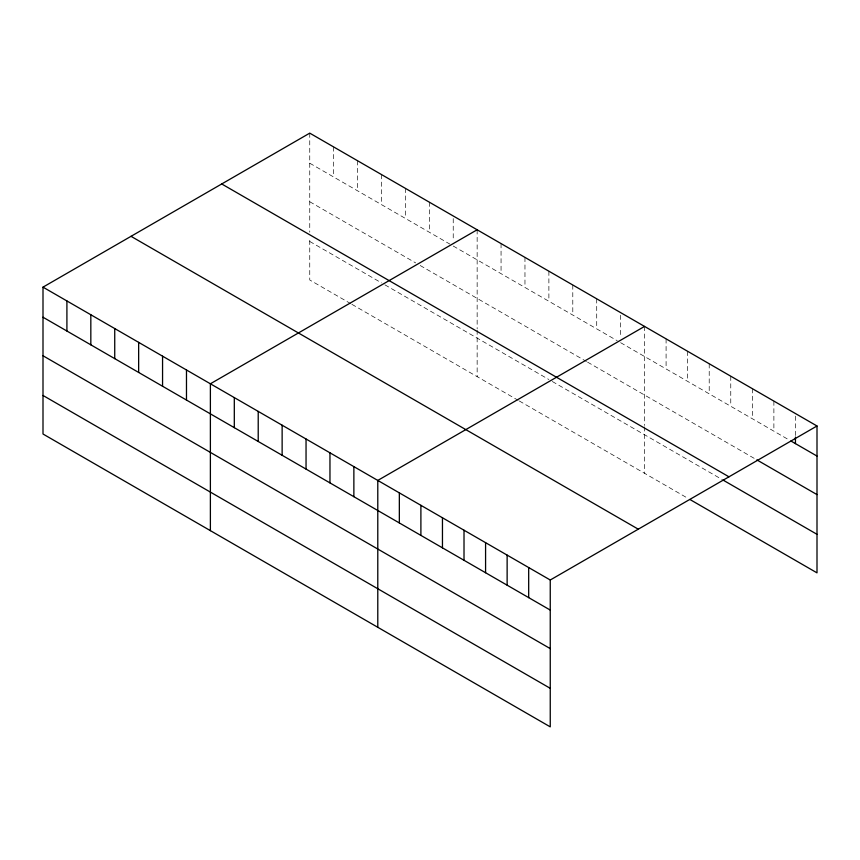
<?xml version="1.0" encoding="UTF-8"?>
<svg xmlns="http://www.w3.org/2000/svg" width="860" height="860" viewBox="0 0 860 860"><rect width="100%" height="100%" fill="white"/><g stroke="black" fill="none" stroke-linecap="round" stroke-linejoin="round"><path stroke-width="0.64" stroke-dasharray="4.3 3.22" d="M309.75 163.206L449.812 244.068M453.231 246.046L617.211 340.71M620.619 342.688L788.631 439.686M309.75 201.745L415.649 262.891M420.207 265.514L586.466 361.501M587.595 362.157L755.725 459.229M309.75 241.456L381.496 282.875M384.904 284.843L548.884 379.518M552.303 381.485L721.691 479.289M350.751 303.666L309.75 279.994L309.75 237.489M351.89 304.322L518.139 400.308M519.279 400.964L687.656 498.176M795.446 416.165L795.446 437.084M773.882 401.104L773.882 431.172M752.328 388.656L752.328 418.723M730.763 376.207L730.763 406.275M709.21 363.758L709.21 393.837M687.656 351.321L687.656 381.388M666.091 338.872L666.091 368.94M644.538 326.424L644.538 425.474M644.538 426.796L644.538 473.279M620.619 315.233L620.619 337.453M596.711 298.807L596.711 328.885M572.792 285.004L572.792 315.072M548.884 271.201L548.884 301.269M524.965 257.398L524.965 287.466M501.058 243.584L501.058 273.652M477.149 229.781L477.149 328.832M477.149 330.154L477.149 376.637M453.231 218.59L453.231 240.811M429.323 202.165L429.323 232.243M405.404 188.361L405.404 218.429M381.496 174.558L381.496 204.626M357.577 160.755L357.577 190.823M333.669 146.942L333.669 177.01M309.75 133.139L309.75 232.189"/><path stroke-width="1.29" d="M43 287.143L550.25 580.005L550.25 726.861L43 434.01L43 287.143L309.75 133.139L817 425.99L817 572.857L689.924 499.488M477.149 229.781L210.388 383.786L210.388 530.652M644.538 326.424L377.787 480.428L377.787 627.295M550.25 580.005L817 425.99M790.899 440.997L817 456.069M756.864 459.885L817 494.608M221.729 183.965L728.968 476.816M722.83 479.944L817 534.318M131.032 236.328L638.27 529.179M43 317.222L550.25 610.073M43 355.76L550.25 648.612M43 395.46L550.25 688.322M795.446 437.084L795.446 443.62M528.685 567.557L528.685 597.625M507.131 555.108L507.131 585.176M485.577 542.66L485.577 572.738M464.013 530.222L464.013 560.29M442.459 517.774L442.459 547.841M420.895 505.325L420.895 535.393M399.341 492.877L399.341 522.944M353.868 466.625L353.868 496.693M329.96 452.822L329.96 482.89M306.042 439.008L306.042 469.087M282.134 425.206L282.134 455.273M258.215 411.402L258.215 441.47M234.307 397.599L234.307 427.667M186.48 369.983L186.48 400.05M162.561 356.18L162.561 386.248M138.653 342.366L138.653 372.444M114.735 328.563L114.735 358.631M90.827 314.76L90.827 344.828M66.908 300.957L66.908 331.025"/></g></svg>
